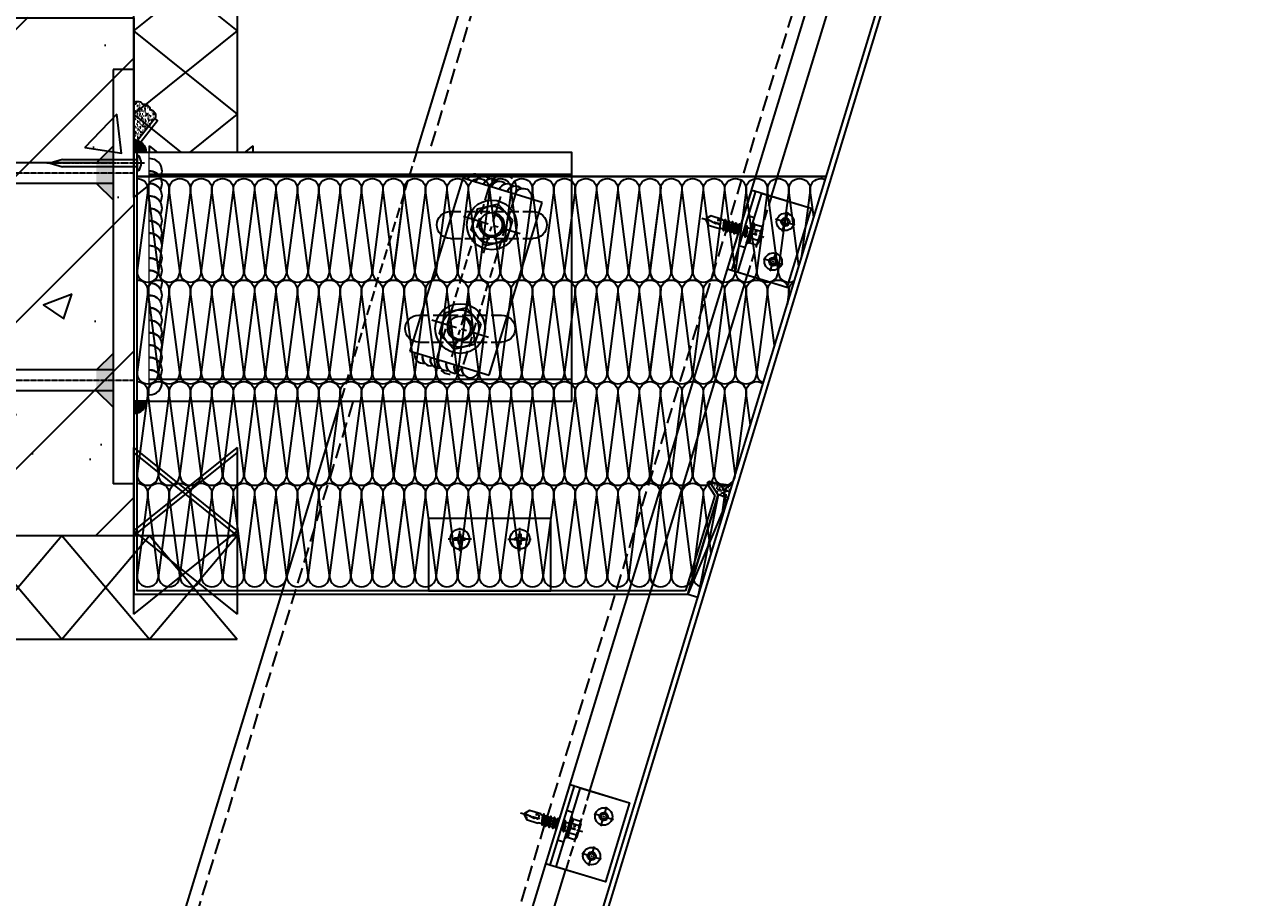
# Model space of a CAD drawing. Extents: x 220580 to 2027826, y -309201 to 71987.
# Drawn here: x 290039 to 290625, y -158264 to -157843 of the extents above; entities that cross this region are included whole.
import ezdxf
from ezdxf.enums import TextEntityAlignment as Align

# ---------------------------------------------------------------- set-up
doc = ezdxf.new("R2010")
doc.units = 0
for name, pattern in [('CENTER', [2, 1.25, -0.25, 0.25, -0.25]), ('ZN-CENTER', [2, 1.25, -0.25, 0.25, -0.25]), ('ZN-DASH', [0.35, 0.25, -0.1])]:
    doc.linetypes.add(name, pattern=pattern)
for name, color, linetype in [('!ZN1-填充-8', 8, 'Continuous'), ('!ZN3-不锈钢板幕墙-7', 7, 'Continuous'), ('!ZN3-铝板幕墙-3', 3, 'Continuous'), ('!ZN4-焊缝-8', 8, 'Continuous'), ('!ZN4-辅助材料-1', 1, 'Continuous'), ('!ZN4-配件-11', 11, 'Continuous'), ('!ZN5-钢材投影-40', 40, 'Continuous'), ('!ZN5-铝材投影-112', 112, 'Continuous'), ('!ZN6-虚线-8', 8, 'ZN-DASH'), ('!ZN6-轴线-1', 1, 'ZN-CENTER'), ('2钢材断面', 2, 'Continuous'), ('40钢材投影', 40, 'Continuous'), ('A-LIN-V', 9, 'Continuous'), ('ALT_CEN-0-30', 1, 'CENTER'), ('DIM', 173, 'Continuous'), ('S-SHAPE', 51, 'Continuous')]:
    doc.layers.add(name, color=color, linetype=linetype)
doc.styles.add('DHTEXT-1', font='ROMANS.shx', dxfattribs={"width": 0.7, "bigfont": 'CHINESE.shx'})
doc.dimstyles.new('ZN3', dxfattribs={"dimscale": 3, "dimtxt": 2.5, "dimasz": 1.5, "dimexe": 1, "dimexo": 2, "dimgap": 0.9, "dimtad": 1, "dimdec": 0, "dimdsep": 46, "dimtxsty": 'DHTEXT-1', "dimblk": 'ARCHTICK', "dimcen": 2.5, "dimclrd": 173, "dimclre": 173, "dimclrt": 7, "dimazin": 2, "dimtfac": 1, "dimtix": 1, "dimtmove": 2, "dimatfit": 3, "dimfxl": 0, "dimarcsym": 0})

# ---------------------------------------------------------------- blocks, each defined once
blk = doc.blocks.new('$LinePat$保温板1')
at = {"color": 0}
for p, q in [((0, 0), (16, -20)), ((0, -20), (16, 0))]:
    blk.add_line(p, q, dxfattribs=at)
for points in [[(0, 0), (16, 0)], [(0, -20), (16, -20)]]:
    blk.add_lwpolyline(points)
blk = doc.blocks.new('A$Cec10f56f')
at = {"layer": '!ZN1-填充-8'}
h = blk.add_hatch(color=252, dxfattribs=at)
h.dxf.hatch_style = 1
h.paths.add_polyline_path([(10, 55), (10, 62.94), (18.01, 55)])
h = blk.add_hatch(color=252, dxfattribs=at)
h.dxf.hatch_style = 1
h.paths.add_polyline_path([(18.01, 55), (18.01, 45), (10, 45), (10, 55)])
h = blk.add_hatch(color=252, dxfattribs=at)
h.dxf.hatch_style = 1
h.paths.add_polyline_path([(10, 45), (10, 37.06), (18.01, 45)])
h = blk.add_hatch(color=252, dxfattribs=at)
h.dxf.hatch_style = 1
h.paths.add_polyline_path([(10, -45), (10, -37.06), (18.01, -45)])
h = blk.add_hatch(color=252, dxfattribs=at)
h.dxf.hatch_style = 1
h.paths.add_polyline_path([(18.01, -45), (18.01, -55), (10, -55), (10, -45)])
h = blk.add_hatch(color=252, dxfattribs=at)
h.dxf.hatch_style = 1
h.paths.add_polyline_path([(10, -55), (10, -62.94), (18.01, -55)])
at = {"layer": '2钢材断面'}
for p, q in [((0, 100), (10, 100)), ((0, 100), (0, -100)), ((10, 100), (10, 45)), ((10, 45), (10, -44)), ((10, -44), (10, -100)), ((0, -100), (10, -100))]:
    blk.add_line(p, q, dxfattribs=at)
at = {"layer": '40钢材投影'}
for p, q in [((18.01, 55), (10, 62.94)), ((10, 55), (200, 55)), ((200, 55), (200, 45)), ((10, 45), (200, 45)), ((18.01, 45), (10, 37.06)), ((18.01, -45), (10, -37.06)), ((10, -45), (200, -45)), ((200, -45), (200, -55)), ((10, -55), (200, -55)), ((18.01, -55), (10, -62.94))]:
    blk.add_line(p, q, dxfattribs=at)
for points in [[(172, 45), (150, 45), (150, 55), (200, 55), (200, 45), (184, 45)], [(172, -55), (150, -55), (150, -45), (200, -45), (200, -55), (184, -55)]]:
    blk.add_lwpolyline(points, dxfattribs=at)
at = {"layer": 'ALT_CEN-0-30', "ltscale": 0.3}
for p, q in [((0, 50), (197.81, 50)), ((0, -50), (197.81, -50))]:
    blk.add_line(p, q, dxfattribs=at)
blk = doc.blocks.new('*U1824')
at = {"color": 0, "linetype": 'ZN-CENTER', "ltscale": 3}
blk.add_line((24, 0), (-7.28, 0), dxfattribs=at)
at = {"ltscale": 10}
for p, q in [((-5.45, -3.46), (-5.45, 3.46)), ((-1.02, 4.62), (-4.95, 4.62)), ((-1.02, 2.31), (-4.95, 2.31)), ((-0.55, -5.12), (-0.55, 5.12)), ((-0.17, 5.48), (0, 4.84)), ((0, -4.84), (0, 4.84)), ((0, 2.08), (14.29, 2.08)), ((1.42, 2.73), (2.2, -2.73)), ((3.22, 2.73), (4, -2.73)), ((5.02, 2.73), (5.8, -2.73)), ((6.82, 2.73), (7.6, -2.73)), ((8.62, 2.73), (9.4, -2.73)), ((10.42, 2.73), (11.2, -2.73)), ((12.22, 2.73), (13, -2.73)), ((-1.02, -2.31), (-4.95, -2.31)), ((-1.02, -4.62), (-4.95, -4.62)), ((-0.17, -5.48), (0, -4.84)), ((14.29, -2.09), (0, -2.09))]:
    blk.add_line(p, q, dxfattribs=at)
for points in [[(1.83, -2.09), (1.05, 2.08), (1.42, 2.73), (1.79, 2.08), (2.57, -2.09), (2.2, -2.73)], [(3.63, -2.09), (2.85, 2.08), (3.22, 2.73), (3.59, 2.08), (4.37, -2.09), (4, -2.73)], [(5.43, -2.09), (4.65, 2.08), (5.02, 2.73), (5.39, 2.08), (6.17, -2.09), (5.8, -2.73)], [(7.23, -2.09), (6.45, 2.08), (6.82, 2.73), (7.19, 2.08), (7.97, -2.09), (7.6, -2.73)], [(9.03, -2.09), (8.25, 2.08), (8.62, 2.73), (8.99, 2.08), (9.77, -2.09), (9.4, -2.73)], [(10.83, -2.09), (10.05, 2.08), (10.42, 2.73), (10.79, 2.08), (11.57, -2.09), (11.2, -2.73)], [(12.63, -2.09), (11.85, 2.08), (12.22, 2.73), (12.59, 2.08), (13.37, -2.09), (13, -2.73)]]:
    blk.add_lwpolyline(points, close=True, dxfattribs=at)
for points in [[(14.29, -2.09, -0.414214), (14.45, -2.24), (14.45, -2.32), (20.18, -2.32), (22, -0.26), (22, 0.26), (20.18, 2.32), (14.45, 2.32), (14.45, 2.24, -0.414214), (14.29, 2.08)], [(16.51, -2.32), (16.36, -1.2), (15.83, -1.52, -0.530462), (15.03, -1.17), (14.81, 0.1, -0.651316), (15.47, 0.54), (16, 0.21), (16.77, 0.66), (22, -0.26, -0.201226), (20.18, 2.32)]]:
    blk.add_lwpolyline(points, format="xyb", dxfattribs=at)
for centre, radius, start, end in [((-3.87, 3.46), 1.58, 133.17355, 226.82645), ((0.13, 0), 5.58, 155.5673, 204.4327), ((0.07, 3.46), 1.58, 133.17355, 226.82645), ((4.07, 0), 5.58, 155.5673, 204.4327), ((7.48, -2.87), 11.32, 132.49215, 138.60636), ((-3.87, -3.46), 1.58, 133.17355, 226.82645), ((0.07, -3.46), 1.58, 133.17355, 226.82645), ((7.48, 2.87), 11.32, 221.39356, 227.50785)]:
    blk.add_arc(centre, radius, start, end, dxfattribs=at)
at = {"layer": 'Defpoints', "color": 0, "ltscale": 10, "style": 'DHTEXT-1', "width": 0.7}
blk.add_text('5.5', height=1, rotation=90, dxfattribs=at).set_placement((-2.46, -0.93), align=Align.CENTER)
blk = doc.blocks.new('*U2097')
at = {"color": 0, "linetype": 'CENTER', "ltscale": 3}
for p, q in [((4.88, 0), (-4.88, 0)), ((0, 4.88), (0, -4.88))]:
    blk.add_line(p, q, dxfattribs=at)
at = {"linetype": 'ByBlock', "ltscale": 10}
for radius in [4.2, 2, 1.23]:
    blk.add_circle((0, 0), radius, dxfattribs=at)
blk = doc.blocks.new('*U1915')
at = {"layer": '!ZN1-填充-8'}
h = blk.add_hatch(dxfattribs=at)
h.set_pattern_fill('NET3', color=256, scale=0.75, angle=180, style=0)
h.set_pattern_definition([(180, (-1731.706, 294.7402), (-3e-16, -2.38125), []), (240, (-1731.706, 294.7402), (2.062223, -1.190625), []), (300, (-1731.706, 294.7402), (2.062223, 1.190625), [])])
h.paths.add_polyline_path([(20, 0), (-20, 0), (-20, -2), (20, -2)])
at = {"ltscale": 0.125}
blk.add_wipeout([(-20, -30), (20, -30), (20, -5), (-20, -5)], dxfattribs=at).dxf.layer = '!ZN6-虚线-8'
at = {"layer": '!ZN5-铝材投影-112', "ltscale": 0.25}
blk.add_line((-20, -5), (20, -5), dxfattribs=at)
at = {"layer": '!ZN5-铝材投影-112'}
blk.add_lwpolyline([(20, -2), (-20, -2), (-20, -30), (20, -30)], close=True, dxfattribs=at)
at = {"layer": '!ZN6-虚线-8', "linetype": 'ZN-DASH', "ltscale": 10}
for p, q in [((-7.5, -5), (-7.5, -2)), ((7.5, -5), (7.5, -2))]:
    blk.add_line(p, q, dxfattribs=at)
at = {"layer": '!ZN6-虚线-8', "color": 8, "linetype": 'ZN-DASH', "ltscale": 20}
blk.add_line((-20, -10), (20, -10), dxfattribs=at)
at = {"layer": '!ZN4-配件-11', "color": 1, "xscale": -1, "rotation": 270}
for name, p in [('*U1824', (0, -5)), ('*U2097', (-10, -20)), ('*U2097', (10, -20))]:
    blk.add_blockref(name, p, dxfattribs=at)
at = {"ltscale": 0.25}
blk.add_wipeout([(20, 0), (20, -2), (-20, -2), (-20, 0)], dxfattribs=at).dxf.layer = '!ZN4-辅助材料-1'
at = {"layer": '!ZN4-辅助材料-1'}
blk.add_lwpolyline([(20, 0), (-20, 0), (-20, -2), (20, -2)], close=True, dxfattribs=at)
blk = doc.blocks.new('射钉YD42')
at = {"layer": '!ZN4-配件-11'}
for p, q in [((-36.03, 1.79), (-42, 0)), ((-42, 0), (-36.03, -1.79)), ((-35.97, 1.8), (-0.2, 1.8)), ((0, 3.4), (0, 2)), ((0, 2), (0, -2)), ((0.65, 3.6), (0.2, 3.6)), ((-0.2, -1.8), (-35.97, -1.8)), ((0, -2), (0, -3.4)), ((0.65, -3.6), (0.2, -3.6))]:
    blk.add_line(p, q, dxfattribs=at)
for centre, radius, start, end in [((-35.97, 1.6), 0.2, 90, 106.69924), ((-0.2, 2), 0.2, 270, 0), ((0.2, 3.4), 0.2, 90, 180), ((0.65, 3.4), 0.2, 37.31298, 90), ((-3.81, 0), 5.81, 322.68702, 37.31298), ((-35.97, -1.6), 0.2, 253.30076, 270), ((-0.2, -2), 0.2, 0, 90), ((0.2, -3.4), 0.2, 180, 270), ((0.65, -3.4), 0.2, 270, 322.68702)]:
    blk.add_arc(centre, radius, start, end, dxfattribs=at)
at = {"layer": '!ZN6-轴线-1'}
blk.add_line((3.56, 0), (-43.47, 0), dxfattribs=at)
blk = doc.blocks.new('*U1711')
at = {"layer": '!ZN4-配件-11', "xscale": -1}
blk.add_blockref('射钉YD42', (0, 0), dxfattribs=at)
blk = doc.blocks.new('*U1917')
at = {"linetype": 'ByBlock', "ltscale": 10}
for p, q in [((-2.32, 0.43), (-2.32, -0.43)), ((-0.74, -0.3), (-0.74, 0.3)), ((-0.44, 0.44), (-0.72, 0.72)), ((0.43, 2.32), (-0.43, 2.32)), ((0.3, 0.74), (-0.3, 0.74)), ((0.72, 0.72), (0.44, 0.44)), ((0.74, 0.3), (0.74, -0.3)), ((2.32, 0.43), (2.32, -0.43)), ((-0.72, -0.72), (-0.44, -0.44)), ((0.43, -2.32), (-0.43, -2.32)), ((-0.3, -0.74), (0.3, -0.74)), ((0.72, -0.72), (0.44, -0.44))]:
    blk.add_line(p, q, dxfattribs=at)
at = {"color": 0, "linetype": 'ZN-CENTER', "ltscale": 3}
for p, q in [((0, 5.74), (0, -5.74)), ((5.74, 0), (-5.74, 0))]:
    blk.add_line(p, q, dxfattribs=at)
at = {"linetype": 'ByBlock', "ltscale": 10}
for points in [[(-2.62, 0.46), (-0.74, 0.3), (-0.44, 0.44), (-0.3, 0.74), (-0.46, 2.62)], [(-0.43, 2.32), (-0.54, 1.09), (-0.72, 0.72), (-1.09, 0.54), (-2.32, 0.43)], [(0.46, 2.62), (0.3, 0.74), (0.44, 0.44), (0.74, 0.3), (2.62, 0.46)], [(0.43, 2.32), (0.54, 1.09), (0.72, 0.72), (1.09, 0.54), (2.32, 0.43)], [(-0.46, -2.62), (-0.3, -0.74), (-0.44, -0.44), (-0.74, -0.3), (-2.62, -0.46)], [(-0.43, -2.32), (-0.54, -1.09), (-0.72, -0.72), (-1.09, -0.54), (-2.32, -0.43)], [(2.62, -0.46), (0.74, -0.3), (0.44, -0.44), (0.3, -0.74), (0.46, -2.62)], [(0.43, -2.32), (0.54, -1.09), (0.72, -0.72), (1.09, -0.54), (2.32, -0.43)]]:
    blk.add_lwpolyline(points, dxfattribs=at)
blk.add_circle((0, 0), 4.75, dxfattribs=at)
blk = doc.blocks.new('20250825132117')
at = {"layer": '!ZN1-填充-8'}
h = blk.add_hatch(dxfattribs=at)
h.set_pattern_fill('AR-SAND', color=256, style=0)
h.set_pattern_definition([(37.5, (-138641.0737, 25432.1116), (-0.062993358, 1.926823769), [0, -1.52, 0, -1.7, 0, -1.625]), (7.5, (-138641.0737, 25432.1116), (1.769776705, 2.822146065), [0, -0.82, 0, -1.37, 0, -0.525]), (327.5, (-138642.3037, 25432.1116), (3.114141862, 0.005659054), [0, -0.5, 0, -1.8, 0, -2.35]), (317.5, (-138642.3037, 25432.1116), (3.006126605, 0.877675565), [0, -0.25, 0, -1.18, 0, -1.35])])
edge = h.paths.add_edge_path()
edge.add_ellipse((1.95, 285.19), major_axis=(1.86, 1.86), ratio=1, start_angle=339.79531, end_angle=449.79531, ccw=False)
edge.add_ellipse((5.23, 283.87), major_axis=(1.83, 1.83), ratio=1, start_angle=315.35542, end_angle=425.35542, ccw=False)
edge.add_ellipse((7.48, 280.84), major_axis=(2.16, 2.16), ratio=1, start_angle=288.83245, end_angle=398.83245, ccw=False)
edge.add_line((10.23, 279.49), (0.2, 266.78))
edge.add_ellipse((0.6, 266.47), major_axis=(-0.354, 0.354), ratio=1, start_angle=6.74295, end_angle=45)
edge.add_line((0.1, 266.47), (0.1, 287.05))
h = blk.add_hatch(dxfattribs=at)
h.set_pattern_fill('AR-SAND', color=256, angle=-16.96985, style=0)
h.set_pattern_definition([(20.5301504, (-126309.058, 65101.6304), (0.502128505, 1.8613127), [0, -1.52, 0, -1.7, 0, -1.625]), (350.5301504, (-126309.058, 65101.6304), (2.516413284, 2.18272357), [0, -0.82, 0, -1.37, 0, -0.525]), (310.5301504, (-126310.2344, 65101.9894), (2.98019908, -0.903507059), [0, -0.5, 0, -1.8, 0, -2.35]), (300.5301504, (-126310.2344, 65101.9894), (3.131401065, -0.03793323), [0, -0.25, 0, -1.18, 0, -1.35])])
edge = h.paths.add_edge_path()
edge.add_line((281.97, 97.93), (286.75, 96.47))
edge.add_line((286.75, 96.47), (288.64, 102.66))
edge.add_arc((288.03, 133.12), 30.46, 250.31979, 271.16341, ccw=False)
edge.add_line((277.77, 104.44), (281.97, 97.93))
at = {"layer": '!ZN1-填充-8', "const_width": 1}
blk.add_lwpolyline([(334.1, 251.58), (1.6, 251.58)], dxfattribs=at)
at = {"layer": '!ZN1-填充-8', "ltscale": 30, "extrusion": (0, 1.22465e-16, -1)}
for points in [[(-1.6, 250.58, 0.451718), (-6.71, 244.95), (-1.64, 206.21, -0.451718), (-6.75, 200.58, -0.451718), (-11.87, 206.21), (-6.79, 244.95, 0.451718), (-11.91, 250.58, 0.451718), (-17.03, 244.95), (-11.95, 206.21, -0.451718), (-17.07, 200.58, -0.451718), (-22.19, 206.21), (-17.11, 244.95, 0.451718), (-22.23, 250.58, 0.451718), (-27.34, 244.95), (-22.27, 206.21, -0.451718), (-27.39, 200.58, -0.451718), (-32.5, 206.21), (-27.43, 244.95, 0.451718), (-32.54, 250.58, 0.451718), (-37.66, 244.95), (-32.58, 206.21, -0.451718), (-37.7, 200.58, -0.451718), (-42.82, 206.21), (-37.74, 244.95, 0.451718), (-42.86, 250.58, 0.451718), (-47.98, 244.95), (-42.9, 206.21, -0.451718), (-48.02, 200.58, -0.451718), (-53.13, 206.21), (-48.06, 244.95, 0.451718), (-53.18, 250.58, 0.451718), (-58.29, 244.95), (-53.22, 206.21, -0.451718), (-58.33, 200.58, -0.451718), (-63.45, 206.21), (-58.37, 244.95, 0.451718), (-63.49, 250.58, 0.451718), (-68.61, 244.95), (-63.53, 206.21, -0.451718), (-68.65, 200.58, -0.451718), (-73.77, 206.21), (-68.69, 244.95, 0.451718), (-73.81, 250.58, 0.451718), (-78.92, 244.95), (-73.85, 206.21, -0.451718), (-78.97, 200.58, -0.451718), (-84.08, 206.21), (-79.01, 244.95, 0.451718), (-84.12, 250.58, 0.451718), (-89.24, 244.95), (-84.16, 206.21, -0.451718), (-89.28, 200.58, -0.451718), (-94.4, 206.21), (-89.32, 244.95, 0.451718), (-94.44, 250.58, 0.451718), (-99.56, 244.95), (-94.48, 206.21, -0.451718), (-99.6, 200.58, -0.451718), (-104.71, 206.21), (-99.64, 244.95, 0.451718), (-104.76, 250.58, 0.451718), (-109.87, 244.95), (-104.8, 206.21, -0.451718), (-109.91, 200.58, -0.451718), (-115.03, 206.21), (-109.95, 244.95, 0.451718), (-115.07, 250.58, 0.451718), (-120.19, 244.95), (-115.11, 206.21, -0.451718), (-120.23, 200.58, -0.451718), (-125.35, 206.21), (-120.27, 244.95, 0.451718), (-125.39, 250.58, 0.451718), (-130.5, 244.95), (-125.43, 206.21, -0.3706), (-129.15, 200.75, -0.3706)], [(-125.31, 250.58, 0.451718), (-130.43, 244.95), (-125.35, 206.21, -0.451718), (-130.47, 200.58, -0.451718), (-135.58, 206.21), (-130.51, 244.95, 0.451718), (-135.62, 250.58, 0.451718), (-140.74, 244.95), (-135.67, 206.21, -0.451718), (-140.78, 200.58, -0.451718), (-145.9, 206.21), (-140.82, 244.95, 0.451718), (-145.94, 250.58, 0.451718), (-151.06, 244.95), (-145.98, 206.21, -0.451718), (-151.1, 200.58, -0.451718), (-156.22, 206.21), (-151.14, 244.95, 0.451718), (-156.26, 250.58, 0.451718), (-161.37, 244.95), (-156.3, 206.21, -0.451718), (-161.41, 200.58, -0.451718), (-166.53, 206.21), (-161.46, 244.95, 0.451718), (-166.57, 250.58, 0.451718), (-171.69, 244.95), (-166.61, 206.21, -0.451718), (-171.73, 200.58, -0.451718), (-176.85, 206.21), (-171.77, 244.95, 0.451718), (-176.89, 250.58, 0.451718), (-182.01, 244.95), (-176.93, 206.21, -0.451718), (-182.05, 200.58, -0.451718), (-187.16, 206.21), (-182.09, 244.95, 0.451718), (-187.2, 250.58, 0.451718), (-192.32, 244.95), (-187.25, 206.21, -0.451718), (-192.36, 200.58, -0.451718), (-197.48, 206.21), (-192.4, 244.95, 0.451718), (-197.52, 250.58, 0.451718), (-202.64, 244.95), (-197.56, 206.21, -0.451718), (-202.68, 200.58, -0.451718), (-207.79, 206.21), (-202.72, 244.95, 0.451718), (-207.84, 250.58, 0.451718), (-212.95, 244.95), (-207.88, 206.21, -0.451718), (-212.99, 200.58, -0.451718), (-218.11, 206.21), (-213.03, 244.95, 0.451718), (-218.15, 250.58, 0.451718), (-223.27, 244.95), (-218.19, 206.21, -0.451718), (-223.31, 200.58, -0.451718), (-228.43, 206.21), (-223.35, 244.95, 0.451718), (-228.47, 250.58, 0.451718), (-233.58, 244.95), (-228.51, 206.21, -0.451718), (-233.63, 200.58, -0.451718), (-238.74, 206.21), (-233.67, 244.95, 0.451718), (-238.78, 250.58, 0.451718), (-243.9, 244.95), (-238.82, 206.21, -0.451718), (-243.94, 200.58, -0.451718), (-249.06, 206.21), (-243.98, 244.95, 0.451718), (-249.1, 250.58, 0.451718), (-254.22, 244.95), (-249.14, 206.21, -0.3706), (-252.87, 200.75, -0.3706)], [(-249.02, 250.58, 0.451718), (-254.14, 244.95), (-249.06, 206.21, -0.451718), (-254.18, 200.58, -0.451718), (-259.3, 206.21), (-254.22, 244.95, 0.451718), (-259.34, 250.58, 0.451718), (-264.45, 244.95), (-259.38, 206.21, -0.451718), (-264.5, 200.58, -0.451718), (-269.61, 206.21), (-264.54, 244.95, 0.451718), (-269.65, 250.58, 0.451718), (-274.77, 244.95), (-269.69, 206.21, -0.451718), (-274.81, 200.58, -0.451718), (-279.93, 206.21), (-274.85, 244.95, 0.451718), (-279.97, 250.58, 0.451718), (-285.09, 244.95), (-280.01, 206.21, -0.451718), (-285.13, 200.58, -0.451718), (-290.24, 206.21), (-285.17, 244.95, 0.451718), (-290.28, 250.58, 0.451718), (-295.4, 244.95), (-290.33, 206.21, -0.451718), (-295.44, 200.58, -0.451718), (-300.56, 206.21), (-295.48, 244.95, 0.451718), (-300.6, 250.58, 0.451718), (-305.72, 244.95), (-300.64, 206.21, -0.451718), (-305.76, 200.58, -0.451718), (-310.88, 206.21), (-305.8, 244.95, 0.451718), (-310.92, 250.58, 0.451718), (-316.03, 244.95), (-310.96, 206.21, -0.451718), (-316.07, 200.58, -0.139388), (-318.75, 201.3, -0.139388)], [(-320.91, 208.36), (-316.12, 244.95, 0.451718), (-321.23, 250.58, 0.451718), (-326.35, 244.95), (-322.04, 212.07)], [(-328.13, 232.01), (-326.43, 244.95, 0.451718), (-331.55, 250.58, 0.107805), (-333.67, 250.15, 0.107805)], [(-1.6, 201.58, 0.451718), (-6.71, 195.95), (-1.64, 157.21, -0.451718), (-6.75, 151.58, -0.451718), (-11.87, 157.21), (-6.79, 195.95, 0.451718), (-11.91, 201.58, 0.451718), (-17.03, 195.95), (-11.95, 157.21, -0.451718), (-17.07, 151.58, -0.451718), (-22.19, 157.21), (-17.11, 195.95, 0.451718), (-22.23, 201.58, 0.451718), (-27.34, 195.95), (-22.27, 157.21, -0.451718), (-27.39, 151.58, -0.451718), (-32.5, 157.21), (-27.43, 195.95, 0.451718), (-32.54, 201.58, 0.451718), (-37.66, 195.95), (-32.58, 157.21, -0.451718), (-37.7, 151.58, -0.451718), (-42.82, 157.21), (-37.74, 195.95, 0.451718), (-42.86, 201.58, 0.451718), (-47.98, 195.95), (-42.9, 157.21, -0.451718), (-48.02, 151.58, -0.451718), (-53.13, 157.21), (-48.06, 195.95, 0.451718), (-53.18, 201.58, 0.451718), (-58.29, 195.95), (-53.22, 157.21, -0.451718), (-58.33, 151.58, -0.451718), (-63.45, 157.21), (-58.37, 195.95, 0.451718), (-63.49, 201.58, 0.451718), (-68.61, 195.95), (-63.53, 157.21, -0.451718), (-68.65, 151.58, -0.451718), (-73.77, 157.21), (-68.69, 195.95, 0.451718), (-73.81, 201.58, 0.451718), (-78.92, 195.95), (-73.85, 157.21, -0.451718), (-78.97, 151.58, -0.451718), (-84.08, 157.21), (-79.01, 195.95, 0.451718), (-84.12, 201.58, 0.451718), (-89.24, 195.95), (-84.16, 157.21, -0.451718), (-89.28, 151.58, -0.451718), (-94.4, 157.21), (-89.32, 195.95, 0.451718), (-94.44, 201.58, 0.451718), (-99.56, 195.95), (-94.48, 157.21, -0.451718), (-99.6, 151.58, -0.451718), (-104.71, 157.21), (-99.64, 195.95, 0.451718), (-104.76, 201.58, 0.451718), (-109.87, 195.95), (-104.8, 157.21, -0.451718), (-109.91, 151.58, -0.451718), (-115.03, 157.21), (-109.95, 195.95, 0.451718), (-115.07, 201.58, 0.451718), (-120.19, 195.95), (-115.11, 157.21, -0.451718), (-120.23, 151.58, -0.451718), (-125.35, 157.21), (-120.27, 195.95, 0.451718), (-125.39, 201.58, 0.451718), (-130.5, 195.95), (-125.43, 157.21, -0.3706), (-129.15, 151.75, -0.3706)], [(-125.31, 201.58, 0.451718), (-130.43, 195.95), (-125.35, 157.21, -0.451718), (-130.47, 151.58, -0.451718), (-135.58, 157.21), (-130.51, 195.95, 0.451718), (-135.62, 201.58, 0.451718), (-140.74, 195.95), (-135.67, 157.21, -0.451718), (-140.78, 151.58, -0.451718), (-145.9, 157.21), (-140.82, 195.95, 0.451718), (-145.94, 201.58, 0.451718), (-151.06, 195.95), (-145.98, 157.21, -0.451718), (-151.1, 151.58, -0.451718), (-156.22, 157.21), (-151.14, 195.95, 0.451718), (-156.26, 201.58, 0.451718), (-161.37, 195.95), (-156.3, 157.21, -0.451718), (-161.41, 151.58, -0.451718), (-166.53, 157.21), (-161.46, 195.95, 0.451718), (-166.57, 201.58, 0.451718), (-171.69, 195.95), (-166.61, 157.21, -0.451718), (-171.73, 151.58, -0.451718), (-176.85, 157.21), (-171.77, 195.95, 0.451718), (-176.89, 201.58, 0.451718), (-182.01, 195.95), (-176.93, 157.21, -0.451718), (-182.05, 151.58, -0.451718), (-187.16, 157.21), (-182.09, 195.95, 0.451718), (-187.2, 201.58, 0.451718), (-192.32, 195.95), (-187.25, 157.21, -0.451718), (-192.36, 151.58, -0.451718), (-197.48, 157.21), (-192.4, 195.95, 0.451718), (-197.52, 201.58, 0.451718), (-202.64, 195.95), (-197.56, 157.21, -0.451718), (-202.68, 151.58, -0.451718), (-207.79, 157.21), (-202.72, 195.95, 0.451718), (-207.84, 201.58, 0.451718), (-212.95, 195.95), (-207.88, 157.21, -0.451718), (-212.99, 151.58, -0.451718), (-218.11, 157.21), (-213.03, 195.95, 0.451718), (-218.15, 201.58, 0.451718), (-223.27, 195.95), (-218.19, 157.21, -0.451718), (-223.31, 151.58, -0.451718), (-228.43, 157.21), (-223.35, 195.95, 0.451718), (-228.47, 201.58, 0.451718), (-233.58, 195.95), (-228.51, 157.21, -0.451718), (-233.63, 151.58, -0.451718), (-238.74, 157.21), (-233.67, 195.95, 0.451718), (-238.78, 201.58, 0.451718), (-243.9, 195.95), (-238.82, 157.21, -0.451718), (-243.94, 151.58, -0.451718), (-249.06, 157.21), (-243.98, 195.95, 0.451718), (-249.1, 201.58, 0.451718), (-254.22, 195.95), (-249.14, 157.21, -0.3706), (-252.87, 151.75, -0.3706)], [(-249.02, 201.58, 0.451718), (-254.14, 195.95), (-249.06, 157.21, -0.451718), (-254.18, 151.58, -0.451718), (-259.3, 157.21), (-254.22, 195.95, 0.451718), (-259.34, 201.58, 0.451718), (-264.45, 195.95), (-259.38, 157.21, -0.451718), (-264.5, 151.58, -0.451718), (-269.61, 157.21), (-264.54, 195.95, 0.451718), (-269.65, 201.58, 0.451718), (-274.77, 195.95), (-269.69, 157.21, -0.451718), (-274.81, 151.58, -0.451718), (-279.93, 157.21), (-274.85, 195.95, 0.451718), (-279.97, 201.58, 0.451718), (-285.09, 195.95), (-280.01, 157.21, -0.451718), (-285.13, 151.58, -0.451718), (-290.24, 157.21), (-285.17, 195.95, 0.451718), (-290.28, 201.58, 0.451718), (-295.4, 195.95), (-290.33, 157.21, -0.451718), (-295.44, 151.58, -0.451718), (-300.56, 157.21), (-295.48, 195.95, 0.451718), (-300.6, 201.58, 0.451718), (-305.72, 195.95), (-300.64, 157.21, -0.33144), (-303.7, 151.98, -0.33144)], [(-309.2, 170), (-305.8, 195.95, 0.451718), (-310.92, 201.58, 0.451718), (-316.03, 195.95), (-315.22, 189.71)], [(-316.42, 193.65), (-316.12, 195.95, 0.298857), (-318.64, 200.91, 0.298857)], [(-1.6, 152.58, 0.451718), (-6.71, 146.95), (-1.64, 108.21, -0.451718), (-6.75, 102.58, -0.451718), (-11.87, 108.21), (-6.79, 146.95, 0.451718), (-11.91, 152.58, 0.451718), (-17.03, 146.95), (-11.95, 108.21, -0.451718), (-17.07, 102.58, -0.451718), (-22.19, 108.21), (-17.11, 146.95, 0.451718), (-22.23, 152.58, 0.451718), (-27.34, 146.95), (-22.27, 108.21, -0.451718), (-27.39, 102.58, -0.451718), (-32.5, 108.21), (-27.43, 146.95, 0.451718), (-32.54, 152.58, 0.451718), (-37.66, 146.95), (-32.58, 108.21, -0.451718), (-37.7, 102.58, -0.451718), (-42.82, 108.21), (-37.74, 146.95, 0.451718), (-42.86, 152.58, 0.451718), (-47.98, 146.95), (-42.9, 108.21, -0.451718), (-48.02, 102.58, -0.451718), (-53.13, 108.21), (-48.06, 146.95, 0.451718), (-53.18, 152.58, 0.451718), (-58.29, 146.95), (-53.22, 108.21, -0.451718), (-58.33, 102.58, -0.451718), (-63.45, 108.21), (-58.37, 146.95, 0.451718), (-63.49, 152.58, 0.451718), (-68.61, 146.95), (-63.53, 108.21, -0.451718), (-68.65, 102.58, -0.451718), (-73.77, 108.21), (-68.69, 146.95, 0.451718), (-73.81, 152.58, 0.451718), (-78.92, 146.95), (-73.85, 108.21, -0.451718), (-78.97, 102.58, -0.451718), (-84.08, 108.21), (-79.01, 146.95, 0.451718), (-84.12, 152.58, 0.451718), (-89.24, 146.95), (-84.16, 108.21, -0.451718), (-89.28, 102.58, -0.451718), (-94.4, 108.21), (-89.32, 146.95, 0.451718), (-94.44, 152.58, 0.451718), (-99.56, 146.95), (-94.48, 108.21, -0.451718), (-99.6, 102.58, -0.451718), (-104.71, 108.21), (-99.64, 146.95, 0.451718), (-104.76, 152.58, 0.451718), (-109.87, 146.95), (-104.8, 108.21, -0.451718), (-109.91, 102.58, -0.451718), (-115.03, 108.21), (-109.95, 146.95, 0.451718), (-115.07, 152.58, 0.451718), (-120.19, 146.95), (-115.11, 108.21, -0.451718), (-120.23, 102.58, -0.451718), (-125.35, 108.21), (-120.27, 146.95, 0.451718), (-125.39, 152.58, 0.451718), (-130.5, 146.95), (-125.43, 108.21, -0.3706), (-129.15, 102.75, -0.3706)], [(-125.31, 152.58, 0.451718), (-130.43, 146.95), (-125.35, 108.21, -0.451718), (-130.47, 102.58, -0.451718), (-135.58, 108.21), (-130.51, 146.95, 0.451718), (-135.62, 152.58, 0.451718), (-140.74, 146.95), (-135.67, 108.21, -0.451718), (-140.78, 102.58, -0.451718), (-145.9, 108.21), (-140.82, 146.95, 0.451718), (-145.94, 152.58, 0.451718), (-151.06, 146.95), (-145.98, 108.21, -0.451718), (-151.1, 102.58, -0.451718), (-156.22, 108.21), (-151.14, 146.95, 0.451718), (-156.26, 152.58, 0.451718), (-161.37, 146.95), (-156.3, 108.21, -0.451718), (-161.41, 102.58, -0.451718), (-166.53, 108.21), (-161.46, 146.95, 0.451718), (-166.57, 152.58, 0.451718), (-171.69, 146.95), (-166.61, 108.21, -0.451718), (-171.73, 102.58, -0.451718), (-176.85, 108.21), (-171.77, 146.95, 0.451718), (-176.89, 152.58, 0.451718), (-182.01, 146.95), (-176.93, 108.21, -0.451718), (-182.05, 102.58, -0.451718), (-187.16, 108.21), (-182.09, 146.95, 0.451718), (-187.2, 152.58, 0.451718), (-192.32, 146.95), (-187.25, 108.21, -0.451718), (-192.36, 102.58, -0.451718), (-197.48, 108.21), (-192.4, 146.95, 0.451718), (-197.52, 152.58, 0.451718), (-202.64, 146.95), (-197.56, 108.21, -0.451718), (-202.68, 102.58, -0.451718), (-207.79, 108.21), (-202.72, 146.95, 0.451718), (-207.84, 152.58, 0.451718), (-212.95, 146.95), (-207.88, 108.21, -0.451718), (-212.99, 102.58, -0.451718), (-218.11, 108.21), (-213.03, 146.95, 0.451718), (-218.15, 152.58, 0.451718), (-223.27, 146.95), (-218.19, 108.21, -0.451718), (-223.31, 102.58, -0.451718), (-228.43, 108.21), (-223.35, 146.95, 0.451718), (-228.47, 152.58, 0.451718), (-233.58, 146.95), (-228.51, 108.21, -0.451718), (-233.63, 102.58, -0.451718), (-238.74, 108.21), (-233.67, 146.95, 0.451718), (-238.78, 152.58, 0.451718), (-243.9, 146.95), (-238.82, 108.21, -0.451718), (-243.94, 102.58, -0.451718), (-249.06, 108.21), (-243.98, 146.95, 0.451718), (-249.1, 152.58, 0.451718), (-254.22, 146.95), (-249.14, 108.21, -0.3706), (-252.87, 102.75, -0.3706)], [(-249.02, 152.58, 0.451718), (-254.14, 146.95), (-249.06, 108.21, -0.451718), (-254.18, 102.58, -0.451718), (-259.3, 108.21), (-254.22, 146.95, 0.451718), (-259.34, 152.58, 0.451718), (-264.45, 146.95), (-259.38, 108.21, -0.451718), (-264.5, 102.58, -0.451718), (-269.61, 108.21), (-264.54, 146.95, 0.451718), (-269.65, 152.58, 0.451718), (-274.77, 146.95), (-269.69, 108.21, -0.451718), (-274.81, 102.58, -0.451718), (-279.93, 108.21), (-274.85, 146.95, 0.451718), (-279.97, 152.58, 0.451718), (-285.09, 146.95), (-280.01, 108.21, -0.451718), (-285.13, 102.58, -0.451718), (-290.24, 108.21), (-285.17, 146.95, 0.451718), (-290.28, 152.58, 0.451718), (-295.4, 146.95), (-290.33, 108.21, -0.002761), (-290.32, 108.15, -0.002761)], [(-297.49, 131.64), (-295.48, 146.95, 0.451718), (-300.6, 152.58, 0.158633), (-303.6, 151.65, 0.158633)], [(-1.6, 103.58, 0.451718), (-6.71, 97.95), (-1.64, 59.21, -0.451718), (-6.75, 53.58, -0.451718), (-11.87, 59.21), (-6.79, 97.95, 0.451718), (-11.91, 103.58, 0.451718), (-17.03, 97.95), (-11.95, 59.21, -0.451718), (-17.07, 53.58, -0.451718), (-22.19, 59.21), (-17.11, 97.95, 0.451718), (-22.23, 103.58, 0.451718), (-27.34, 97.95), (-22.27, 59.21, -0.451718), (-27.39, 53.58, -0.451718), (-32.5, 59.21), (-27.43, 97.95, 0.451718), (-32.54, 103.58, 0.451718), (-37.66, 97.95), (-32.58, 59.21, -0.451718), (-37.7, 53.58, -0.451718), (-42.82, 59.21), (-37.74, 97.95, 0.451718), (-42.86, 103.58, 0.451718), (-47.98, 97.95), (-42.9, 59.21, -0.451718), (-48.02, 53.58, -0.451718), (-53.13, 59.21), (-48.06, 97.95, 0.451718), (-53.18, 103.58, 0.451718), (-58.29, 97.95), (-53.22, 59.21, -0.451718), (-58.33, 53.58, -0.451718), (-63.45, 59.21), (-58.37, 97.95, 0.451718), (-63.49, 103.58, 0.451718), (-68.61, 97.95), (-63.53, 59.21, -0.451718), (-68.65, 53.58, -0.451718), (-73.77, 59.21), (-68.69, 97.95, 0.451718), (-73.81, 103.58, 0.451718), (-78.92, 97.95), (-73.85, 59.21, -0.451718), (-78.97, 53.58, -0.451718), (-84.08, 59.21), (-79.01, 97.95, 0.451718), (-84.12, 103.58, 0.451718), (-89.24, 97.95), (-84.16, 59.21, -0.451718), (-89.28, 53.58, -0.451718), (-94.4, 59.21), (-89.32, 97.95, 0.451718), (-94.44, 103.58, 0.451718), (-99.56, 97.95), (-94.48, 59.21, -0.451718), (-99.6, 53.58, -0.451718), (-104.71, 59.21), (-99.64, 97.95, 0.451718), (-104.76, 103.58, 0.451718), (-109.87, 97.95), (-104.8, 59.21, -0.451718), (-109.91, 53.58, -0.451718), (-115.03, 59.21), (-109.95, 97.95, 0.451718), (-115.07, 103.58, 0.451718), (-120.19, 97.95), (-115.11, 59.21, -0.451718), (-120.23, 53.58, -0.451718), (-125.35, 59.21), (-120.27, 97.95, 0.451718), (-125.39, 103.58, 0.451718), (-130.5, 97.95), (-125.43, 59.21, -0.3706), (-129.15, 53.75, -0.3706)], [(-125.31, 103.58, 0.451718), (-130.43, 97.95), (-125.35, 59.21, -0.451718), (-130.47, 53.58, -0.451718), (-135.58, 59.21), (-130.51, 97.95, 0.451718), (-135.62, 103.58, 0.451718), (-140.74, 97.95), (-135.67, 59.21, -0.451718), (-140.78, 53.58, -0.451718), (-145.9, 59.21), (-140.82, 97.95, 0.451718), (-145.94, 103.58, 0.451718), (-151.06, 97.95), (-145.98, 59.21, -0.451718), (-151.1, 53.58, -0.451718), (-156.22, 59.21), (-151.14, 97.95, 0.451718), (-156.26, 103.58, 0.451718), (-161.37, 97.95), (-156.3, 59.21, -0.451718), (-161.41, 53.58, -0.451718), (-166.53, 59.21), (-161.46, 97.95, 0.451718), (-166.57, 103.58, 0.451718), (-171.69, 97.95), (-166.61, 59.21, -0.451718), (-171.73, 53.58, -0.451718), (-176.85, 59.21), (-171.77, 97.95, 0.451718), (-176.89, 103.58, 0.451718), (-182.01, 97.95), (-176.93, 59.21, -0.451718), (-182.05, 53.58, -0.451718), (-187.16, 59.21), (-182.09, 97.95, 0.451718), (-187.2, 103.58, 0.451718), (-192.32, 97.95), (-187.25, 59.21, -0.451718), (-192.36, 53.58, -0.451718), (-197.48, 59.21), (-192.4, 97.95, 0.451718), (-197.52, 103.58, 0.451718), (-202.64, 97.95), (-197.56, 59.21, -0.451718), (-202.68, 53.58, -0.451718), (-207.79, 59.21), (-202.72, 97.95, 0.451718), (-207.84, 103.58, 0.451718), (-212.95, 97.95), (-207.88, 59.21, -0.451718), (-212.99, 53.58, -0.451718), (-218.11, 59.21), (-213.03, 97.95, 0.451718), (-218.15, 103.58, 0.451718), (-223.27, 97.95), (-218.19, 59.21, -0.451718), (-223.31, 53.58, -0.451718), (-228.43, 59.21), (-223.35, 97.95, 0.451718), (-228.47, 103.58, 0.451718), (-233.58, 97.95), (-228.51, 59.21, -0.451718), (-233.63, 53.58, -0.451718), (-238.74, 59.21), (-233.67, 97.95, 0.451718), (-238.78, 103.58, 0.451718), (-243.9, 97.95), (-238.82, 59.21, -0.451718), (-243.94, 53.58, -0.451718), (-249.06, 59.21), (-243.98, 97.95, 0.451718), (-249.1, 103.58, 0.451718), (-254.22, 97.95), (-249.14, 59.21, -0.3706), (-252.87, 53.75, -0.3706)], [(-249.02, 103.58, 0.451718), (-254.14, 97.95), (-249.06, 59.21, -0.451718), (-254.18, 53.58, -0.451718), (-259.3, 59.21), (-254.22, 97.95, 0.451718), (-259.34, 103.58, 0.451718), (-264.45, 97.95), (-259.38, 59.21, -0.451718), (-264.5, 53.58, -0.451718), (-269.61, 59.21), (-264.54, 97.95, 0.451718), (-269.65, 103.58, 0.451718), (-274.77, 97.95), (-269.69, 59.21, -0.386479), (-273.69, 53.69, -0.386479)], [(-278.56, 69.64), (-274.85, 97.95, 0.451718), (-279.97, 103.58, 0.451718), (-285.09, 97.95), (-283.49, 85.79)], [(-285.78, 93.28), (-285.17, 97.95, 0.369198), (-288.87, 103.4, 0.369198)]]:
    blk.add_lwpolyline(points, format="xyb", dxfattribs=at)
at = {"layer": '!ZN3-不锈钢板幕墙-7'}
for p, q in [((277.77, 104.44), (276.51, 103.62)), ((276.51, 103.62), (280.33, 97.7)), ((281.97, 97.93), (277.77, 104.44)), ((280.33, 97.7), (266.25, 51.58)), ((267.36, 50.08), (281.97, 97.93))]:
    blk.add_line(p, q, dxfattribs=at)
blk.add_lwpolyline([(266.25, 51.58), (1.6, 51.58), (1.6, 266.12), (11.41, 278.56), (10.23, 279.49), (0.1, 266.64), (0.1, 50.08), (267.36, 50.08)], dxfattribs=at)
at = {"layer": '!ZN4-辅助材料-1', "ltscale": 0.1}
for p, q in [((286.75, 96.47), (267.36, 50.08)), ((281.97, 97.93), (272.15, 48.62))]:
    blk.add_line(p, q, dxfattribs=at)
for points in [[(0.1, 287.05, -0.520567), (4.33, 286.29, -0.520567), (7.81, 283.89, -0.520567), (10.23, 279.49, -0.520567)], [(288.64, 102.66, -0.091199), (277.77, 104.44, 1.546324)]]:
    blk.add_lwpolyline(points, format="xyb", dxfattribs=at)
blk.add_lwpolyline([(267.36, 50.08), (272.15, 48.62), (286.75, 96.47), (281.97, 97.93)], close=True, dxfattribs=at)
at = {"ltscale": 20}
blk.add_lwpolyline([(142.28, 86.58), (142.28, 51.58), (201.28, 51.58), (201.28, 86.58)], close=True, dxfattribs=at)
at = {"layer": '!ZN4-配件-11', "xscale": -1}
blk.add_blockref('*U1711', (1.6, 258), dxfattribs=at)
at = {"layer": '!ZN4-配件-11', "color": 1, "extrusion": (0, 0, -1), "zscale": -1, "rotation": 180}
blk.add_blockref('*U1917', (-157.28, 76.58), dxfattribs=at)
at = {"layer": '!ZN4-配件-11', "color": 1, "extrusion": (0, 0, -1), "xscale": -1, "zscale": -1, "rotation": 180}
blk.add_blockref('*U1917', (-186.28, 76.58), dxfattribs=at)
blk = doc.blocks.new('20250825104736')
at = {"layer": '!ZN4-焊缝-8', "ltscale": 0.1}
for points in [[(24.74, -13.15, -0.57735), (31.49, -11.59, 0.267949), (28.56, -14.32, -0.57735), (35.31, -12.76, 0.267949), (32.39, -15.49, -0.57735), (39.14, -13.93, 0.267949), (36.21, -16.66, -0.57735), (42.96, -15.1, 0.267949), (40.04, -17.82, -0.57735), (46.79, -16.26, 0.267949), (43.87, -18.99, -0.57735), (50.62, -17.43, 0.267949), (47.69, -20.16, -1), (55.34, -22.5, -1)], [(-0.74, -96.63, 0.57735), (3.98, -101.69, -0.267949), (3.08, -97.8, 0.57735), (7.81, -102.86, -0.267949), (6.91, -98.96, 0.57735), (11.63, -104.03, -0.267949), (10.73, -100.13, 0.57735), (15.46, -105.2, -0.267949), (14.56, -101.3, 0.57735), (19.29, -106.36, -0.267949), (18.38, -102.47, 0.57735), (23.11, -107.53, -0.267949), (22.21, -103.64, 1), (29.86, -105.97, 1)]]:
    blk.add_lwpolyline(points, format="xyb", dxfattribs=at)
at = {"layer": '!ZN4-配件-11', "linetype": 'ByBlock', "ltscale": 10}
for points in [[(46.49, -32.66), (39.4, -25.06), (29.27, -27.4), (26.24, -37.34), (33.33, -44.94), (43.46, -42.6)], [(31.23, -82.66), (24.14, -75.06), (14.01, -77.4), (10.98, -87.34), (18.07, -94.94), (28.19, -92.6)]]:
    blk.add_lwpolyline(points, close=True, dxfattribs=at)
for centre, radius in [((36.37, -35), 12), ((36.37, -35), 9), ((36.37, -35), 6), ((21.1, -85), 12), ((21.1, -85), 9), ((21.1, -85), 6)]:
    blk.add_circle(centre, radius, dxfattribs=at)
for centre in [(36.37, -35), (21.1, -85)]:
    blk.add_arc(centre, 5.19, 163.0245, 73.0245, dxfattribs=at)
at = {"layer": '!ZN5-钢材投影-40'}
for p, q in [((22.35, -12.42), (-3.14, -95.9)), ((60.6, -24.1), (22.35, -12.42)), ((35.12, -107.58), (60.6, -24.1)), ((-3.14, -95.9), (-0.74, -96.63)), ((-0.74, -96.63), (35.12, -107.58))]:
    blk.add_line(p, q, dxfattribs=at)
for points in [[(16.37, -41.5), (16.37, -41.5, -1), (16.37, -28.5), (16.37, -28.5)], [(56.37, -28.5), (56.37, -28.5, -1), (56.37, -41.5), (56.37, -41.5)], [(1.1, -91.5), (1.1, -91.5, -1), (1.1, -78.5), (1.1, -78.5)], [(41.1, -78.5), (41.1, -78.5, -1), (41.1, -91.5), (41.1, -91.5)]]:
    blk.add_lwpolyline(points, format="xyb", dxfattribs=at)
at = {"layer": '!ZN6-虚线-8', "linetype": 'ZN-DASH', "ltscale": 20}
for p, q in [((0, 0), (-36.63, -120)), ((16.37, -28.5), (56.37, -28.5)), ((16.37, -41.5), (56.37, -41.5)), ((1.1, -78.5), (41.1, -78.5)), ((1.1, -91.5), (41.1, -91.5))]:
    blk.add_line(p, q, dxfattribs=at)
at = {"layer": '!ZN6-轴线-1', "color": 1, "linetype": 'ZN-CENTER', "ltscale": 10}
for p, q in [((40.53, -21.35), (32.2, -48.65)), ((22.71, -30.83), (50.02, -39.17)), ((25.27, -71.35), (16.93, -98.65)), ((7.45, -80.83), (34.76, -89.17))]:
    blk.add_line(p, q, dxfattribs=at)
blk = doc.blocks.new('20250825140909')
at = {"layer": '!ZN1-填充-8', "ltscale": 20}
h = blk.add_hatch(dxfattribs=at)
h.set_pattern_fill('钢筋混凝土', color=256, scale=20)
h.set_pattern_definition([(45, (59817.96, 68234.193), (-35.35534, 35.35534), []), (50, (59817.96, 68234.19), (143.45204, -12.55043), [15, -165]), (355, (59817.96, 68234.2), (-27.75027, 150.43843), [12, -132]), (100.4514, (59829.92, 68233.15), (115.70188, 137.8879), [12.74804, -140.22842]), (46.1842, (59817.96, 68274.2), (213.4482, -33.1038), [22.5, -247.5]), (96.6356, (59835.75, 68271.43), (186.93254, 194.82357), [19.12206, -210.3426]), (351.1842, (59817.96, 68274.2), (186.9324, 194.8237), [18, -198]), (21, (59837.96, 68264.19), (119.38141, -80.52378), [15, -165]), (326, (59837.96, 68264.2), (48.66307, 145.03), [12, -132]), (71.4514, (59847.91, 68257.48), (168.04453, 64.5061), [12.74804, -140.22842]), (37.5, (59817.96, 68234.193), (2.43197, 66.57877), [0, -130.4, 0, -134, 0, -132.5]), (7.5, (59817.96, 68234.19), (52.61391, 78.88234), [0, -76.4, 0, -127.4, 0, -50.5]), (327.5, (59773.36, 68234.193), (106.764487, -4.510974), [0, -50, 0, -156, 0, -207]), (317.5, (59753.36, 68234.19), (116.63723, 20.021), [0, -65, 0, -103.6, 0, -147])])
h.paths.add_polyline_path([(-2500, 6740), (-2500, 5000), (-2200.1, 5000), (-2200, 6740), (-2100, 6740), (-2100, 7190), (-1700, 7190), (-1700, 7440), (-2500, 7445)])
at = {"layer": '!ZN3-铝板幕墙-3'}
for points in [[(-2243.14, 4975), (-2118.51, 4975), (770.5, 14439)], [(-2096.01, 4971.64), (794.03, 14439)], [(-2093.51, 4971.27), (796.64, 14439)]]:
    blk.add_lwpolyline(points, dxfattribs=at)
at = {"layer": '!ZN5-钢材投影-40'}
for p, q in [((-1534.83, 6921.3), (767.47, 14463.33)), ((-1687.86, 6968.01), (597.59, 14454.84))]:
    blk.add_line(p, q, dxfattribs=at)
at = {"layer": '!ZN6-虚线-8', "ltscale": 30}
for p, q in [((-1540.57, 6923.05), (761.1, 14463.01)), ((-1682.12, 6966.26), (603.96, 14455.15))]:
    blk.add_line(p, q, dxfattribs=at)
at = {"layer": 'S-SHAPE'}
blk.add_lwpolyline([(-2100, 7440), (-1700, 7440), (-1700, 7190), (-2100, 7190)], dxfattribs=at)
at = {"layer": '40钢材投影', "color": 2, "ltscale": 500, "xscale": -1, "rotation": 359.9999999933083}
blk.add_blockref('A$Cec10f56f', (-1700, 7315), dxfattribs=at)
at = {"layer": 'A-LIN-V', "yscale": 2.5, "zscale": 2.5}
for p, xscale, rotation in [((-1700.16, 7473.86), -2.51339285926087, 89.9976413807449), ((-1700.16, 7433.64), -2.51339285926087, 89.9976413807449), ((-1700.16, 7393.43), -2.51339285926087, 89.9976413807449), ((-1692.53, 7378.21), -2.513392859260876, 89.9976413807449), ((-1692.53, 7338), -2.513392859260876, 89.9976413807449), ((-1692.54, 7297.79), -2.513392859260876, 89.9976413807449), ((-1700.17, 7232.57), -2.51339285926087, 89.9976413807449), ((-1700.19, 7230.22), -2.51339285926087, 89.9976413807449), ((-1734.78, 7190), -2.643447773777277, 359.9976413807497), ((-1692.48, 7189.99), -2.643447773777277, 359.9976413807497), ((-1700.17, 7192.36), -2.51339285926087, 89.9976413807449), ((-1650.19, 7189.99), -2.643447773777277, 359.9976413807497)]:
    blk.add_blockref('$LinePat$保温板1', p, dxfattribs=dict(at, xscale=xscale, rotation=rotation))
at = {"xscale": -1, "rotation": 73.02450059439599}
for p in [(-1407.71, 7337.72), (-1495.3, 7050.79)]:
    blk.add_blockref('*U1915', p, dxfattribs=at)
at = {"linetype": 'ZN-DASH', "ltscale": 20}
blk.add_wipeout([(-1692.37, 7255), (-1488.62, 7255), (-1488.62, 7375), (-1692.37, 7375)], dxfattribs=at).dxf.layer = '!ZN6-虚线-8'
at = {"layer": '!ZN4-焊缝-8', "ltscale": 0.1}
h = blk.add_hatch(color=256, dxfattribs=at)
edge = h.paths.add_edge_path()
edge.add_line((-1694, 7375), (-1700, 7375))
edge.add_line((-1700, 7375), (-1700, 7381))
edge.add_arc((-1700, 7375), 6, 0, 90, ccw=False)
h = blk.add_hatch(color=256, dxfattribs=at)
edge = h.paths.add_edge_path()
edge.add_line((-1693.9, 7255), (-1699.9, 7255))
edge.add_line((-1699.9, 7255), (-1699.9, 7249))
edge.add_arc((-1699.9, 7255), 6, 270, 360)
for points in [[(-1694, 7375), (-1700, 7375), (-1700, 7381, -0.414214)], [(-1693.9, 7255), (-1699.9, 7255), (-1699.9, 7249, 0.414214)]]:
    blk.add_lwpolyline(points, format="xyb", close=True, dxfattribs=at)
at = {"layer": '!ZN4-焊缝-8', "color": 8, "ltscale": 20}
blk.add_lwpolyline([(-1692.37, 7258, 1), (-1692.37, 7270, -0.267949), (-1687.17, 7267, 0.57735), (-1692.37, 7276, -0.267949), (-1687.17, 7273, 0.57735), (-1692.37, 7282, -0.267949), (-1687.17, 7279, 0.57735), (-1692.37, 7288, -0.267949), (-1687.17, 7285, 0.57735), (-1692.37, 7294, -0.267949), (-1687.17, 7291, 0.57735), (-1692.37, 7300, -0.267949), (-1687.17, 7297, 0.57735), (-1692.37, 7306, -0.267949), (-1687.17, 7303, 0.57735), (-1692.37, 7312, -0.267949), (-1687.17, 7309, 0.57735), (-1692.37, 7318, -0.267949), (-1687.17, 7315, 0.57735), (-1692.37, 7324, -0.267949), (-1687.17, 7321, 0.57735), (-1692.37, 7330, -0.267949), (-1687.17, 7327, 0.57735), (-1692.37, 7336, -0.267949), (-1687.17, 7333, 0.57735), (-1692.37, 7342, -0.267949), (-1687.17, 7339, 0.57735), (-1692.37, 7348, -0.267949), (-1687.17, 7345, 0.57735), (-1692.37, 7354, -0.267949), (-1687.17, 7351, 0.57735), (-1692.37, 7360, -0.267949), (-1687.17, 7357, 0.57735), (-1692.37, 7366, -0.267949), (-1687.17, 7363, 0.57735), (-1692.37, 7372)], format="xyb", dxfattribs=at)
at = {"layer": '!ZN5-钢材投影-40'}
for p, q in [((-1692.37, 7364.44), (-1488.62, 7364.44)), ((-1692.37, 7265.56), (-1488.62, 7265.56))]:
    blk.add_line(p, q, dxfattribs=at)
blk.add_lwpolyline([(-1699.9, 7255), (-1488.62, 7255), (-1488.62, 7375), (-1699.9, 7375)], close=True, dxfattribs=at)
at = {"layer": '!ZN6-虚线-8', "linetype": 'ZN-DASH', "ltscale": 20}
blk.add_lwpolyline([(-1516.51, 7352.93), (-1540.45, 7274.5), (-1541.04, 7272.59, -1), (-1553.47, 7276.38), (-1552.89, 7278.3), (-1528.95, 7356.72), (-1528.07, 7359.59, -1), (-1515.64, 7355.8)], format="xyb", close=True, dxfattribs=at)
at = {"layer": '!ZN5-钢材投影-40', "ltscale": 1000}
blk.add_blockref('20250825104736', (-1563.62, 7375), dxfattribs=at)
at = {"layer": 'A-LIN-V', "ltscale": 1000}
blk.add_blockref('20250825132117', (-1700, 7111.8), dxfattribs=at)
blk = doc.blocks.new('_ArchTick')
at = {"color": 0, "linetype": 'ByBlock', "const_width": 0.4}
blk.add_lwpolyline([(-0.5, -0.5), (0.5, 0.5)], dxfattribs=at)
blk = doc.blocks.new('*D545')
at = {"layer": 'Defpoints', "color": 0, "ltscale": 30, "transparency": 16777216}
for p in [(291538.53, -154279.35), (290470.11, -157779.35), (291258.25, -158019.94)]:
    blk.add_point(p, dxfattribs=at)
at = {"layer": 'DIM', "color": 173, "linetype": 'ByBlock', "lineweight": -2, "ltscale": 30, "transparency": 16777216}
for p, q in [((291921.1, -154396.14), (292517.95, -154578.33)), ((292326.67, -154519.94), (291258.25, -158019.94)), ((290852.68, -157896.14), (291449.53, -158078.33))]:
    blk.add_line(p, q, dxfattribs=at)
at = {"layer": 'DIM', "color": 173, "lineweight": -2, "ltscale": 30, "transparency": 16777216, "xscale": 300, "yscale": 300, "zscale": 300}
for p, rotation in [((292326.67, -154519.94), 73.02450059439671), ((291258.25, -158019.94), 253.0245005943967)]:
    blk.add_blockref('_ArchTick', p, dxfattribs=dict(at, rotation=rotation))
at = {"layer": 'DIM', "color": 7, "ltscale": 30, "transparency": 16777216, "insert": (291381.19, -156144.4), "char_height": 500, "attachment_point": 5, "rotation": 73.0245, "style": 'DHTEXT-1'}
blk.add_mtext('3659', dxfattribs=at)
blk = doc.blocks.new('*D547')
at = {"layer": 'Defpoints', "color": 0, "ltscale": 30, "transparency": 16777216}
for p in [(290470.11, -157779.35), (291258.19, -158020.13), (289689.12, -160335.61)]:
    blk.add_point(p, dxfattribs=at)
at = {"layer": 'DIM', "color": 173, "linetype": 'ByBlock', "lineweight": -2, "ltscale": 30, "transparency": 16777216}
for p, q in [((290852.65, -157896.23), (291449.46, -158078.57)), ((290477.2, -160576.38), (291258.19, -158020.13)), ((290071.66, -160452.48), (290668.47, -160634.82))]:
    blk.add_line(p, q, dxfattribs=at)
at = {"layer": 'DIM', "color": 173, "lineweight": -2, "ltscale": 30, "transparency": 16777216, "xscale": 300, "yscale": 300, "zscale": 300}
for p, rotation in [((291258.19, -158020.13), 73.01089697706628), ((290477.2, -160576.38), 253.0108969770663)]:
    blk.add_blockref('_ArchTick', p, dxfattribs=dict(at, rotation=rotation))
at = {"layer": 'DIM', "color": 7, "ltscale": 30, "transparency": 16777216, "insert": (290456.46, -159172.61), "char_height": 500, "attachment_point": 5, "rotation": 73.0109, "style": 'DHTEXT-1'}
blk.add_mtext('2673', dxfattribs=at)

msp = doc.modelspace()

# ---------------------------------------------------------------- block references
at = {"ltscale": 1000}
msp.add_blockref('20250825140909', (291791.69, -165279.35), dxfattribs=at)

# ---------------------------------------------------------------- next in the draw order: dimensions: what is measured, and where the dimension line sits
at = {"layer": 'DIM', "ltscale": 30}
for p1, distance, picture, middle in [((291538.53, -154279.35), 824.04, '*D545', (291381.19, -156144.4)), ((289689.12, -160335.61), -824.04, '*D547', (290456.46, -159172.61))]:
    dim = msp.add_aligned_dim(p1=p1, p2=(290470.11, -157779.35), distance=distance, dimstyle='ZN3', override={"dimscale": 200}, dxfattribs=at)
    dim.commit()
    dim.dimension.update_dxf_attribs({"geometry": picture, "text_midpoint": middle})

doc.saveas('drawing.dxf')
